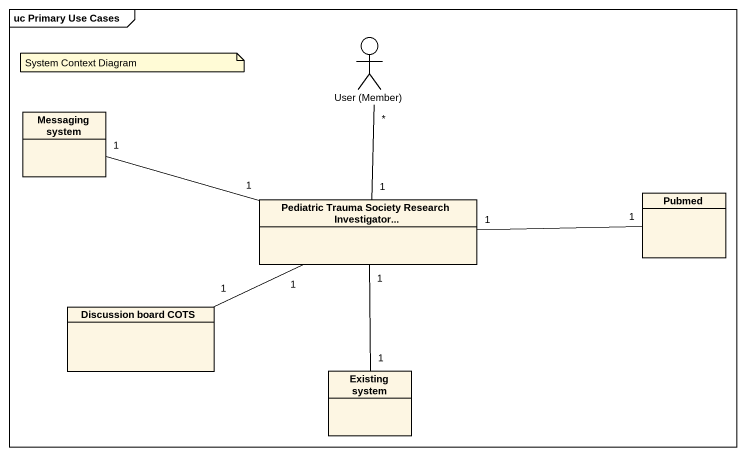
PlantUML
@startuml
mainframe uc Primary Use Cases
allowmixing
hide circle
hide empty members
actor "User (Member)" as User_Member
class "Messaging system" as Messaging_system
class "Pediatric Trauma Society Research Investigator..." as Pediatric_Trauma_Society
class Pubmed
class "Discussion board COTS" as Discussion_board_COTS
class "Existing system" as Existing_system
Messaging_system "1" -right- "1" Pediatric_Trauma_Society
Pediatric_Trauma_Society "1" -up- "*" User_Member
Pediatric_Trauma_Society "1" -right- "1" Pubmed
Discussion_board_COTS "1" -right- "1" Pediatric_Trauma_Society
Existing_system "1" -up- "1" Pediatric_Trauma_Society
note as N1
  System Context Diagram
end note
@enduml
